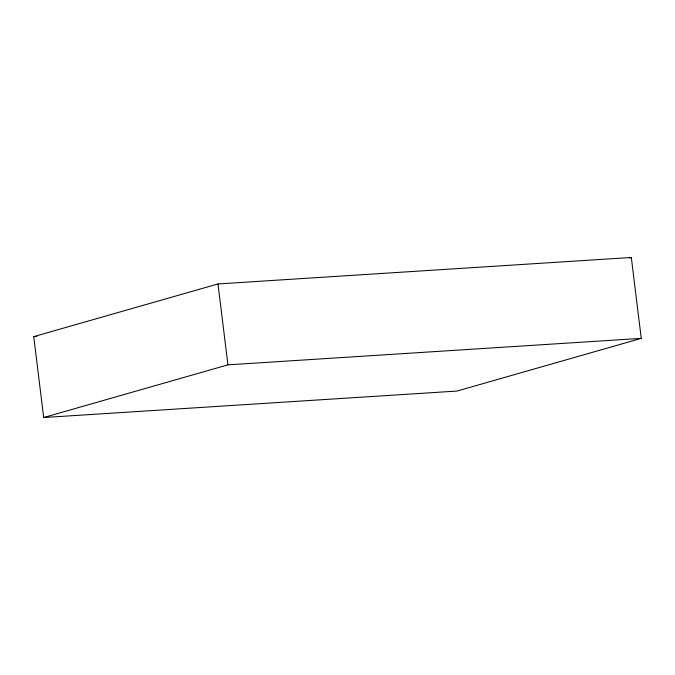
<?xml version="1.0" encoding="UTF-8"?>
<svg xmlns="http://www.w3.org/2000/svg" width="675" height="675" viewBox="0 0 675 675"><rect width="100%" height="100%" fill="white"/><g stroke="black" fill="none" stroke-linecap="round" stroke-linejoin="round"><path stroke-width="1.01" d="M33.75 336.631L217.991 283.947L631.319 257.47L641.25 338.369L457.009 391.053L43.681 417.53L33.75 336.631L36.906 336.428M43.681 417.53L227.931 364.846L641.25 338.369M629.294 258.052L631.319 257.47M217.991 283.947L227.931 364.846"/></g></svg>
